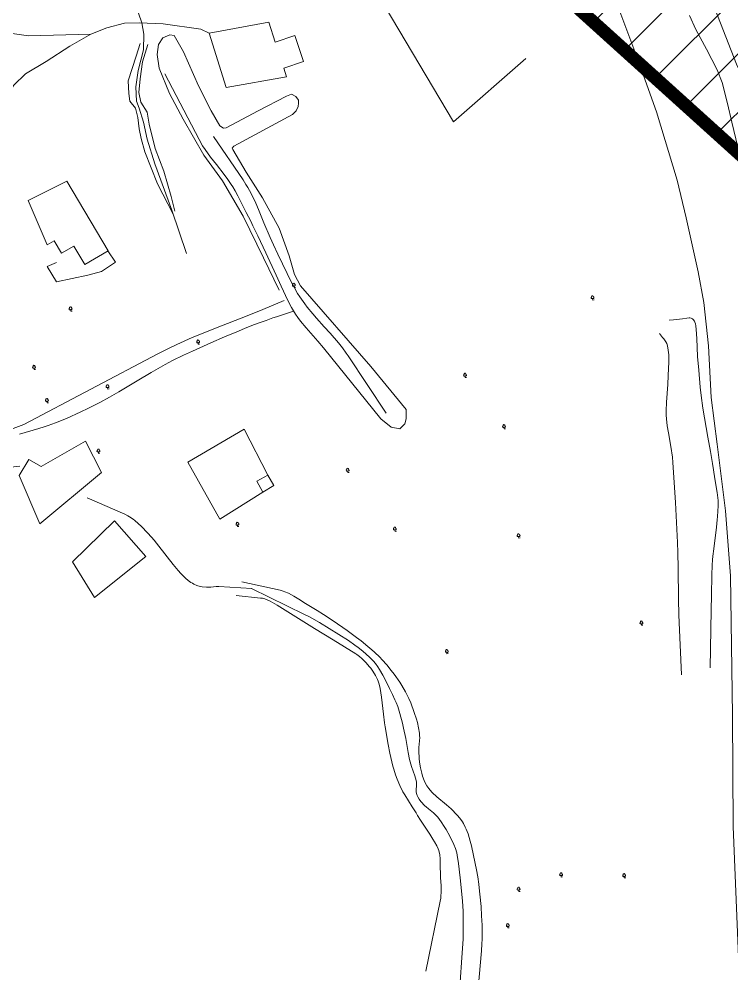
# Model space of a CAD drawing. Header units: millimetres. Extents: x 10 to 1007146, y 455139 to 1110758.
# Drawn here: x 503365.99 to 503376.89, y 555417.93 to 555432.54 of the extents above; entities that cross this region are included whole.
import ezdxf

# ---------------------------------------------------------------- set-up
doc = ezdxf.new("R2010")
doc.units = ezdxf.units.MM
doc.header["$LTSCALE"] = 10
for name, color, linetype, lineweight in [('Hceau', 152, 'Continuous', 0), ('OACCIDENT', 5, 'Continuous', 0), ('PBDUR', 1, 'Continuous', 0), ('PCLOTURE GRILLAGE', 30, 'Continuous', 0), ('PISTE', 1, 'Continuous', 0), ('PMUR', 4, 'Continuous', 0), ('Varbre', 70, 'Continuous', 0), ('Vjardin', 70, 'Continuous', 0)]:
    doc.layers.add(name, color=color, linetype=linetype, lineweight=lineweight)
doc.layers.add('projet', color=7, linetype='Continuous')

# ---------------------------------------------------------------- blocks, each defined once
blk = doc.blocks.new('A_I_B_60')
at = {"color": 0, "linetype": 'ByBlock', "flags": 128}
blk.add_lwpolyline([(186.542538, 0.000518), (0, 0), (7.3e-05, 213.192155)], dxfattribs=at)
at = {"color": 0, "linetype": 'ByBlock', "lineweight": -2}
for centre, radius, start, end in [((-74.071781, 313.257725), 124.4980238706148, 111.637039, 306.510073), ((-0.000617, 461.873787), 124.4033794897658, 344.52592, 195.330408), ((74.375888, 312.909383), 124.3997082369691, 233.281948, 68.53724)]:
    blk.add_arc(centre, radius, start, end, dxfattribs=at)

msp = doc.modelspace()

# ---------------------------------------------------------------- hatches: boundary and pattern name
h = msp.add_hatch()
h.set_pattern_fill('ANSI31', color=1, scale=0.2)
h.set_pattern_definition([(45, (-656.5252562850364, 0), (-0.4490128060534576, 0.4490128060534577), [])])
h.paths.add_polyline_path([(503381.0537150031, 555441.0462450514), (503379.7400848144, 555440.2836322476), (503378.234033444, 555441.0132321514), (503377.1100943055, 555440.7945339994), (503375.7611828612, 555440.3095213785), (503374.3022979006, 555440.5014931817), (503371.20279663, 555443.1116188923), (503368.6646631878, 555442.7193108767), (503364.7783034579, 555443.129709454), (503364.2731276042, 555441.7404251533), (503363.7838572577, 555440.2136838682), (503364.722442965, 555440.2537169715), (503367.2553778017, 555435.4345902194), (503369.9938608582, 555436.0491077844), (503372.4833287098, 555436.0900429533), (503372.0166994567, 555435.6369996949), (503371.7290892639, 555434.7604018523), (503371.8833602073, 555434.4692664277), (503373.9695070072, 555433.2196531998), (503377.4141700892, 555430.1084417305), (503377.8372471891, 555430.3776534654), (503380.9034493396, 555431.4031154957), (503381.8769155029, 555432.0160430123), (503382.5646190037, 555432.4772745388), (503383.2621966312, 555432.6283303774), (503383.9385127028, 555432.6955440443), (503384.3043247949, 555432.6544912488), (503384.888702206, 555431.7629605278), (503385.0761326125, 555431.1287418209), (503385.0987223915, 555429.9442299722), (503385.8853989788, 555430.1294332957), (503386.9175191481, 555430.7527754023), (503387.9668867984, 555431.2552272504), (503390.0126635783, 555432.4235544011), (503390.5472276141, 555433.0174191499), (503391.8846398325, 555433.5855684755), (503391.7618985902, 555433.87449892), (503390.8315684777, 555435.6620560468), (503392.1187882217, 555436.3382517428), (503392.7100850375, 555435.2034861862), (503392.3849839283, 555436.2026048704), (503392.0799017501, 555438.3848983842), (503392.9674976328, 555439.1924771643), (503395.7313452869, 555441.861034099), (503397.5653001893, 555443.5233214771), (503399.1296720961, 555444.2383803672), (503400.0672620885, 555445.5899750611), (503400.2569778892, 555447.274859935), (503400.6819281258, 555448.2328462132), (503401.2929105728, 555449.2758066201), (503401.3394244935, 555449.9526910653), (503400.1222899755, 555450.5727270712), (503400.6318798877, 555452.7917980569), (503400.753688171, 555455.4439222892), (503400.6705911985, 555457.4320226872), (503399.7867193814, 555457.6946704523), (503398.9093771489, 555457.4697226917), (503398.2265909911, 555457.1114732539), (503397.1083221083, 555455.9319113765), (503396.0582065696, 555454.9626836627), (503394.9245841904, 555454.0209859823), (503393.2125027269, 555452.6932865483), (503392.2601021306, 555451.7992877264), (503391.5401479176, 555451.5076377522), (503390.6643448451, 555451.6484990643), (503388.8782391023, 555452.2326718664), (503386.792056552, 555452.4852653968), (503383.5261751465, 555452.7189634251), (503381.3527829763, 555453.1151650066), (503380.669747259, 555453.0930612942), (503380.905017931, 555450.4270842037), (503380.7949981812, 555448.7793683857), (503380.0140753867, 555445.0752132002), (503380.2395701234, 555442.8992939935)])

# ---------------------------------------------------------------- linework, layer by layer
at = {"layer": 'Hceau', "color": 0}
for points in [[(503367.7222353854, 555432.8980976442, 7.789146795219321), (503367.8626734567, 555432.481995876, 7.766123330380839), (503367.8938851724, 555432.3094893396, 7.698961343716454), (503367.8897885847, 555432.0683404427, 7.631799357052068), (503367.8088268456, 555431.7501857976, 7.581427867053781), (503367.7735631447, 555431.5006855006, 7.514265880389395), (503367.7819280114, 555431.2844969651, 7.4974753837233), (503367.8235130729, 555431.1785250198, 7.4974753837233), (503367.8879827079, 555430.962401553, 7.463894390391107), (503367.9462295861, 555430.7005367159, 7.447103893725012), (503368.0626872141, 555430.3244039001, 7.413522900392819), (503368.3226055733, 555429.6137460632, 7.363151410394531), (503368.5451080515, 555428.9550155753, 7.346360913728434)], [(503365.7691579926, 555425.6761131978, 7.119618800586784), (503365.9988073953, 555425.7015598416, 7.113748395205738)], [(503367.02484278, 555425.2133348929, 7.092615092545278), (503367.6031272677, 555424.9632607908, 7.01982269266553), (503367.6475153907, 555424.9415180269, 7.014975612087961), (503367.675955285, 555424.924894698, 7.012618226356042), (503367.7304019046, 555424.887278967, 7.009554856207634), (503367.7565564733, 555424.8666146626, 7.008650520057198), (503367.8070973445, 555424.8223939233, 7.007601002078923), (503367.8557728908, 555424.775410669, 7.006902517417614), (503367.9498921566, 555424.6784072963, 7.003385691922578), (503368.0107928581, 555424.6124517149, 6.998974268765171), (503368.0497542875, 555424.5673391871, 6.996003358285072), (503368.1247817243, 555424.4750819243, 6.990015531364008), (503368.343309736, 555424.1933983031, 6.972104772760351), (503368.420119581, 555424.1020684597, 6.966307350071481), (503368.4603063321, 555424.0575933928, 6.963467293528733), (503368.5322907976, 555423.9854993811, 6.958663532432563), (503368.571186703, 555423.95264212, 6.956320250717843), (503368.6136974217, 555423.9221485653, 6.954026556936609), (503368.6367019431, 555423.9078438126, 6.95290058623018), (503368.6598968654, 555423.8950460774, 6.951862149979705), (503368.7070808701, 555423.8742449143, 6.950020456368724), (503368.7552190039, 555423.859548177, 6.948335474059959), (503368.7877793019, 555423.8529709171, 6.947206257190842), (503368.8538557293, 555423.8470845168, 6.944682085858704), (503368.9170358719, 555423.8504577422, 6.941589612182744), (503369.0012873736, 555423.8587851026, 6.937125690739093), (503369.0434341986, 555423.8588927601, 6.935289593960336), (503369.5440192787, 555423.8290820981, 6.916482782517931)], [(503369.5435242763, 555423.8293249628, 6.916504386290307), (503370.3507307001, 555423.4331819653, 6.881282289813971), (503370.4284190912, 555423.3937069516, 6.877740614383869), (503370.580664084, 555423.3092385443, 6.869932137940978), (503370.7298269927, 555423.2191793377, 6.86121775823463), (503371.0241568575, 555423.0307714867, 6.841363779483483), (503371.1248451783, 555422.962373018, 6.833119981430362), (503371.1736994257, 555422.9264509089, 6.828504497770141), (503371.2452373947, 555422.8702246661, 6.821160446465036), (503371.3489041021, 555422.7801632142, 6.809663881461115), (503371.4101721519, 555422.7175005012, 6.801435642601573), (503371.4378503885, 555422.6838303944, 6.797064516636166), (503371.47533728, 555422.6298822587, 6.790878785727732), (503371.5008490566, 555422.5879233017, 6.787659711706906), (503371.5488450337, 555422.5028753798, 6.782660285356254), (503371.5849266295, 555422.4348425965, 6.775141724822466), (503371.6550010949, 555422.2986234052, 6.75330848232432), (503371.6701865097, 555422.2681529482, 6.746888356082425), (503371.6996515404, 555422.2073137156, 6.729252401940869), (503371.7367197622, 555422.125880848, 6.702543199210887), (503371.754148751, 555422.0847921405, 6.690883430579373), (503371.7787184634, 555422.0223961667, 6.679341978981032), (503371.7911503399, 555421.9876473927, 6.676458826830174), (503371.8137126021, 555421.9161791361, 6.674271248987871), (503371.8521118697, 555421.7687326296, 6.674405125214622), (503371.8693665175, 555421.694681925, 6.671123478609555), (503371.9017925773, 555421.534635709, 6.657760705869522), (503371.9400554327, 555421.3207669945, 6.63944932601541), (503371.9616500946, 555421.2144026388, 6.631204968279068), (503371.9705498174, 555421.1780948772, 6.628482669086271), (503371.9922745906, 555421.1063524239, 6.622832107274908), (503372.0414617851, 555420.964337236, 6.612977876718221), (503372.0632308612, 555420.8929088803, 6.610071665618609), (503372.0678550687, 555420.8681003792, 6.609445827839541), (503372.0683398587, 555420.8169303702, 6.608315155794045), (503372.063069256, 555420.7474771971, 6.606974490603579), (503372.0634613081, 555420.7131303631, 6.606337347223423), (503372.0691682758, 555420.6795729767, 6.60569975609669), (503372.0747875139, 555420.6632162161, 6.605375475637746), (503372.0841213315, 555420.6429634487, 6.604965787519093), (503372.1067091043, 555420.605331627, 6.604193312735807), (503372.1334359521, 555420.5707100979, 6.603446471444101), (503372.1940854421, 555420.506555558, 6.601853165247131), (503372.2121962975, 555420.4895787274, 6.601228558771153), (503372.2504275019, 555420.4584651645, 6.599208438148931), (503372.327655068, 555420.3982442257, 6.592389593579543), (503372.3624957426, 555420.3637915574, 6.587764371431255), (503372.3906333421, 555420.3304506914, 6.583162208231722), (503372.443048007, 555420.2616648151, 6.573100111326309), (503372.4909865383, 555420.190093725, 6.562443071155693), (503372.5208564536, 555420.1408443316, 6.555332631627534), (503372.5766566174, 555420.0386934225, 6.541975567656366), (503372.6384295411, 555419.9139869523, 6.527325635441908), (503372.6642811407, 555419.8502729104, 6.520457538748964), (503372.6836798526, 555419.7846237746, 6.514236883607465), (503372.6902336388, 555419.7508323933, 6.511449661160893), (503372.7086344605, 555419.6204006315, 6.502505475523507), (503372.7190554762, 555419.5333205388, 6.497730594081603), (503372.7373396776, 555419.3587125235, 6.490316470437076), (503372.7685071653, 555419.0472157071, 6.479792187126768), (503372.7786722906, 555418.8913283633, 6.475053461221018), (503372.7823173556, 555418.7497582256, 6.471436228555918), (503372.782435727, 555418.6552944523, 6.469505769185896), (503372.7779859172, 555418.4662253957, 6.466357662997647), (503372.7624667643, 555418.1824682853, 6.461946127903595), (503372.7333069428, 555417.8043965694, 6.45252296536465)]]:
    msp.add_polyline3d(points, dxfattribs=at)
at = {"layer": 'OACCIDENT', "color": 0}
for points in [[(503377.4109522257, 555428.393209955, 7.989920278470611), (503377.385846306, 555428.9613894904, 8.023501271802806), (503377.3524053849, 555429.5878365616, 8.0402917684689), (503377.325234434, 555430.0977353416, 8.09066325846719), (503377.3293421454, 555430.3017141094, 8.14103474846548), (503377.4145222163, 555430.6931200814, 8.107453755133287), (503377.4249104667, 555430.7389234473, 8.107453755133287), (503377.4269792977, 555430.7826347533, 8.107453755133287), (503377.4186438014, 555430.8429835271, 8.107453755133287), (503377.1990670293, 555431.3623168484, 8.15718340041235), (503376.963900757, 555431.8490525797, 8.173973897078447), (503376.6350448339, 555432.6832549965, 8.224345387076735), (503376.2229173491, 555433.7941714207, 8.257926380408929), (503375.9793546896, 555434.5785311613, 8.325088367073313), (503375.7066233249, 555435.552257268, 8.392250353737696), (503375.4172875258, 555436.3865107254, 8.442621843735985), (503374.9843322284, 555437.6056311306, 8.492993333734274), (503374.7907693916, 555438.0799323127, 8.526574327066466), (503374.6326683, 555438.1588203427, 8.509783830400371), (503374.518226479, 555438.3189377517, 8.476202837068177), (503374.4869910341, 555438.456267412, 8.476202837068177), (503374.193434443, 555439.527790638, 8.543364823732563), (503374.0935447972, 555439.7191473184, 8.543364823732563), (503373.7828057993, 555440.1244148221, 8.57250215615375)], [(503368.3431584329, 555429.5528982021, 7.361600528185805), (503368.1032319936, 555430.0199263397, 7.445553011516286), (503367.9112623153, 555430.5078788771, 7.51271499818067), (503367.852822821, 555430.7122630012, 7.529505494846767), (503367.8235910677, 555430.8624403431, 7.546295991512862), (503367.8006105482, 555431.0314024749, 7.546295991512862), (503367.7651239827, 555431.1773991768, 7.563086488178959), (503367.6816852253, 555431.2836947788, 7.579876984845055), (503367.6649731776, 555431.4025933894, 7.59666748151115), (503367.6565845785, 555431.5924372979, 7.613457978177247), (503367.7774377728, 555431.9702144632, 7.647038971509439), (503367.8399477922, 555432.1664077988, 7.647038971509439)], [(503367.9546440914, 555432.1477774327, 7.647038971509439), (503367.8754678436, 555431.886887025, 7.647038971509439), (503367.8379975063, 555431.6260498398, 7.613457978177247), (503367.8151112134, 555431.4173892302, 7.59666748151115), (503367.8485136137, 555431.2672172441, 7.563086488178959), (503367.9444750479, 555431.1171250361, 7.546295991512862), (503367.9737150607, 555430.9335667322, 7.529505494846767), (503368.067647511, 555430.5581500449, 7.495924501514574), (503368.2011927282, 555430.214078645, 7.462343508182381), (503368.3138965009, 555429.824081741, 7.411972018184094), (503368.3660842665, 555429.6029989903, 7.3783910248519)], [(503368.2147288015, 555431.7006273135, 7.595144247653603), (503368.7404160689, 555430.6944421188, 7.508251188673667), (503368.7933141915, 555430.6021747697, 7.501149256330485), (503368.8321215853, 555430.5425549052, 7.49741941540108), (503368.915891063, 555430.4266917675, 7.491748257247138), (503369.0043914426, 555430.3136070351, 7.487538991669592), (503369.1225422973, 555430.1635745058, 7.482286028819282), (503369.1789019427, 555430.0874996167, 7.479075350046791), (503369.2318033098, 555430.0099016771, 7.475037571408529), (503369.2565710843, 555429.9703401224, 7.472605971681344), (503369.2911843919, 555429.9098291455, 7.468327305384245), (503369.3312602066, 555429.8346854444, 7.459772883142803), (503369.3577251995, 555429.784410563, 7.451364538222355), (503369.4100887077, 555429.6834196146, 7.429849307731065), (503369.4617554565, 555429.5818233715, 7.404728038239119), (503369.5296816505, 555429.445384956, 7.371137418355503), (503369.5632786358, 555429.3767334209, 7.356428159719493), (503369.6132749902, 555429.2731988672, 7.339630275234862), (503369.6381123341, 555429.2211752991, 7.33446495877715), (503369.6783556925, 555429.1361097705, 7.329426914284165), (503369.7582179793, 555428.9651356705, 7.325268915689772), (503369.9172074426, 555428.6220162212, 7.323334538537194), (503369.9973421766, 555428.4511290048, 7.315677288500942), (503370.0991740366, 555428.2333857595, 7.296104718473921), (503370.1537705731, 555428.1264802495, 7.28567546937474), (503370.2146688737, 555428.0230951807, 7.276797886040798), (503370.2483831874, 555427.9732409515, 7.273404974411158), (503370.2889781516, 555427.9187709809, 7.270094895898404), (503370.3755844574, 555427.8143960059, 7.26379095989344), (503370.557476528, 555427.6129222654, 7.254338134143716), (503370.6453410372, 555427.5095470928, 7.252268873334587), (503371.5191146549, 555426.4214825508, 7.242875038196484)], [(503371.6029465282, 555426.5086231276, 7.325071123639048), (503371.0196864274, 555427.387510354, 7.383782677204673), (503370.9919943393, 555427.4281281434, 7.386532400875359), (503370.9338028216, 555427.5075143144, 7.392117591686368), (503370.8724698494, 555427.5848144178, 7.397823450200085), (503370.7432681512, 555427.7349809862, 7.40962660967313), (503370.6546109594, 555427.8332719359, 7.417809402255028), (503370.5366647288, 555427.9642107758, 7.429145450110823), (503370.4789458123, 555428.0303514077, 7.435007796053466), (503370.3953618337, 555428.1313021358, 7.444058657313003), (503370.355381065, 555428.1828534054, 7.448704811613801), (503370.2801119197, 555428.2887830392, 7.458249313475321), (503370.2452514562, 555428.343431875, 7.463152138501821), (503370.1970304194, 555428.4278902095, 7.470675736184609), (503370.159415427, 555428.5000119212, 7.477965050470584), (503370.0863902646, 555428.6456360278, 7.496889283453008), (503369.9455055567, 555428.9402782191, 7.541033066301198), (503369.8755589334, 555429.0880796168, 7.559917337901555), (503369.8252626177, 555429.1985591447, 7.572017129482367), (503369.7316370663, 555429.4235037896, 7.596055859685928), (503369.6492156665, 555429.6240043421, 7.616275759327753), (503369.6058755161, 555429.7231003329, 7.625646983263677), (503369.5356192084, 555429.8688568483, 7.638422872176911), (503369.4839440471, 555429.963353733, 7.645900911645412), (503369.456310631, 555430.009607313, 7.64928039087772), (503369.4122926211, 555430.0775635968, 7.653855801219231), (503368.959573961, 555430.7421857404, 7.696128115309016)], [(503366.0570551613, 555426.3392268368, 7.315677288500942), (503368.1065294452, 555427.4194944953, 7.306283453362841), (503368.2796687171, 555427.5069244243, 7.306218977855642), (503368.3965594889, 555427.562131107, 7.306952498686663), (503368.6331815476, 555427.6665445493, 7.310170005594463), (503368.7526130208, 555427.7163700719, 7.312603844054538), (503368.9929669853, 555427.8128051792, 7.318995650325387), (503369.4754417074, 555428.001473763, 7.337172706206169), (503369.7151635085, 555428.0986564469, 7.348555767452625), (503370.0407677799, 555428.2342510442, 7.364995006928468)], [(503370.1839366542, 555428.0730791485, 7.280849320949682), (503369.9227142371, 555427.9853297377, 7.224087255983634), (503369.8697449539, 555427.9673241507, 7.213167500508516), (503369.7638772239, 555427.9301054099, 7.194710938826566), (503369.6581021813, 555427.8913691511, 7.180380361858697), (503369.5876359554, 555427.8647570976, 7.172890904852461), (503369.4468216178, 555427.8097899223, 7.162250767115157), (503369.3413116022, 555427.7671692582, 7.157528383959495), (503369.1305409794, 555427.6788226027, 7.154460088598734), (503368.9200884045, 555427.5870773512, 7.156816019154276), (503368.6399488246, 555427.4610020741, 7.162011446569343), (503368.5000661581, 555427.396951647, 7.163027271617642), (503368.3314199598, 555427.3147450251, 7.162923506348244), (503368.2212687944, 555427.2564384363, 7.162888134368601), (503368.0050387388, 555427.1337053219, 7.163199989860013), (503367.7921659159, 555427.0061971348, 7.164467896231591), (503367.5092591806, 555426.8357789519, 7.168570933933564), (503367.3665438135, 555426.753103394, 7.172013209623404), (503367.2220045229, 555426.6737215443, 7.176594216797137), (503367.1488205679, 555426.6356418217, 7.179361290647709), (503367.0376428904, 555426.580959551, 7.184163484630856), (503366.9284749996, 555426.5296754948, 7.1906943162141), (503366.7084689366, 555426.4310140673, 7.209317663496268), (503366.5411455274, 555426.3630142095, 7.223923940419394), (503366.428084273, 555426.3217639684, 7.231952372368611), (503366.3710181965, 555426.3026091508, 7.235051338369951), (503366.2846734256, 555426.2759450648, 7.23817806465911), (503365.9917256428, 555426.1904188659, 7.24522346899685)], [(503376.5610812307, 555422.6138661179, 8.047181356997578), (503376.5742057891, 555423.498820996, 8.114343343661963), (503376.578813996, 555423.7273512022, 8.126656262613789), (503376.5878137936, 555424.0323143236, 8.138254466090862), (503376.5930151578, 555424.1846069889, 8.147924336994155), (503376.5975604186, 555424.2686100793, 8.156289586306494), (503376.6021498197, 555424.3242919707, 8.163399354214784), (503376.6141386117, 555424.4350789348, 8.18043308920925), (503376.6576707927, 555424.7658810159, 8.240207481213842), (503376.6691800409, 555424.8767609627, 8.257897164944728), (503376.6734396718, 555424.9325068566, 8.265457813656829), (503376.6810729993, 555425.0946905416, 8.284241230340545), (503376.6802011813, 555425.1759825604, 8.291705389665138), (503376.6739891095, 555425.2570200748, 8.297195546265016), (503376.6683615469, 555425.2973524327, 8.29903880698902), (503376.6338084943, 555425.5068461632, 8.301962032458587), (503376.6104847936, 555425.64629315, 8.298839000078692), (503376.5948427218, 555425.7391698186, 8.294740999525722), (503376.5634155379, 555425.9247294945, 8.282248310322924), (503376.5255563473, 555426.1456447637, 8.260291825579248), (503376.4749961564, 555426.4397642848, 8.227800087734108), (503376.4500546776, 555426.5874481179, 8.21508632365854), (503376.4229096986, 555426.7809008858, 8.202019511406405), (503376.4089253021, 555426.9103262268, 8.194153611464918), (503376.3841452147, 555427.1696179593, 8.181505330326347), (503376.368439064, 555427.3759586433, 8.173579096533505), (503376.3541593876, 555427.6517544453, 8.165907406670122), (503376.3455857016, 555427.7895912313, 8.16471483366025), (503376.3418000995, 555427.8469393313, 8.16471483366025), (503376.3367724274, 555427.8752654105, 8.16471483366025), (503376.3265875108, 555427.9034282279, 8.16471483366025), (503376.3188422134, 555427.9174644913, 8.16471483366025), (503376.2991393726, 555427.9420591604, 8.165741180753127), (503376.2875583164, 555427.9520383229, 8.166537945788257), (503376.2688195073, 555427.9630123909, 8.167175984661569), (503376.2492872993, 555427.9680231975, 8.166173256200668), (503376.2395217334, 555427.9678810752, 8.16471483366025), (503376.2051877056, 555427.9639655943, 8.156814793042209), (503376.136519426, 555427.9561344085, 8.13424321643733), (503375.9991830908, 555427.940472037, 8.07555707248999), (503375.9305149231, 555427.9326409631, 8.047181356997578)], [(503376.123337513, 555422.5101365752, 7.828904900338327), (503376.0845881619, 555423.3072733036, 7.812114403672232), (503376.0796207427, 555423.4260157646, 7.809639820273582), (503376.0735435663, 555423.6636387752, 7.804946316772187), (503376.0678287973, 555424.13914084, 7.797520439779993), (503376.0630539971, 555424.3768505892, 7.795323907006135), (503376.0581271215, 555424.5304550496, 7.794843362991551), (503376.0450930336, 555424.8375690291, 7.796572448338225), (503376.0287128341, 555425.1445452946, 7.800854584671302), (503375.9902046361, 555425.758029939, 7.812114403672232), (503375.9829163316, 555425.8385657831, 7.81351540271405), (503375.9593570925, 555425.9988315128, 7.816469074950905), (503375.9210709107, 555426.2118059637, 7.821107505623236), (503375.9043169297, 555426.3184226585, 7.823901556205118), (503375.8923173195, 555426.4253833622, 7.827115928886875), (503375.8888412794, 555426.4790531357, 7.828904900338327), (503375.8872482015, 555426.5463787642, 7.831556903318414), (503375.8913831448, 555426.6810996454, 7.838448394770047), (503375.91209545, 555426.9506854137, 7.854950318766776), (503375.9190481693, 555427.0854737841, 7.862485893670519), (503375.9276092048, 555427.2977630687, 7.87026616207901), (503375.925922264, 555427.4039603688, 7.873309831377996), (503375.9188010485, 555427.4746677406, 7.87561919628945), (503375.912821941, 555427.5099762431, 7.876955048204207), (503375.9002490934, 555427.562865459, 7.879276390336616), (503375.8955995342, 555427.5766607354, 7.880392062871754), (503375.8829891543, 555427.6021568127, 7.884540434914725), (503375.8493418731, 555427.6478456607, 7.894184112643219), (503375.8310578075, 555427.6697953753, 7.896066887002713), (503375.7831453464, 555427.7283270796, 7.896066887002713)], [(503369.3926481638, 555423.9327452441, 6.956362674706085), (503369.980802624, 555423.8018634908, 6.944620408767618), (503370.0244600504, 555423.7900374742, 6.942979305623474), (503370.0528164836, 555423.7801661573, 6.941143432718004), (503370.1080227651, 555423.7564165244, 6.936109865690796), (503370.1880324396, 555423.7133174035, 6.926548909142543), (503370.292192386, 555423.649018208, 6.913952902416928), (503370.3443523846, 555423.6169909632, 6.909393387078926), (503370.5452353026, 555423.494463, 6.895462200058422), (503370.6440875246, 555423.4319505795, 6.888569925050279), (503370.7905097723, 555423.3360865768, 6.878402719635735), (503371.0062754066, 555423.1863059762, 6.863725474880034), (503371.1477684218, 555423.0815264028, 6.854462045932704), (503371.2178681789, 555423.0274182272, 6.850022302804254), (503371.3222645503, 555422.9438822898, 6.843636541112205), (503371.3851004587, 555422.8905055128, 6.839795882904801), (503371.4255666728, 555422.8539149488, 6.837233205366978), (503371.5032848038, 555422.7782798117, 6.832130125683575), (503371.5406273908, 555422.7392178955, 6.829602148505526), (503371.6125062826, 555422.6585620658, 6.824624102053962), (503371.6809459596, 555422.5744719808, 6.819791125493593), (503371.7248408622, 555422.5164696537, 6.816674137692499), (503371.8089587251, 555422.3957107697, 6.810758062160522), (503371.8401223767, 555422.346820232, 6.808554589314708), (503371.8967596989, 555422.2478046204, 6.804285549569031), (503371.9468152063, 555422.1465396986, 6.800143781788083), (503371.9771244241, 555422.0774224797, 6.79741980354562), (503372.0320042363, 555421.9343653729, 6.791970391884316), (503372.065954594, 555421.8292434508, 6.788409911097948), (503372.0802911012, 555421.7765406324, 6.786796232431692), (503372.097948572, 555421.6971137533, 6.784372468269619), (503372.1104033896, 555421.6170310877, 6.781719569796376), (503372.1144739155, 555421.5766706266, 6.780228014009205), (503372.1155948135, 555421.5507677891, 6.778795336897008), (503372.1131996375, 555421.4989175448, 6.773902586168507), (503372.1023815018, 555421.3951570453, 6.761350122797579), (503372.1011135271, 555421.3433144988, 6.756743370195625), (503372.1082513753, 555421.2292622372, 6.749752143193795), (503372.1143979104, 555421.1723685565, 6.746466019122951), (503372.1275308966, 555421.0871523044, 6.741829603310219), (503372.1460967198, 555421.0020411281, 6.737577577934498), (503372.1576760099, 555420.9595095579, 6.735607269119054), (503372.1820849075, 555420.8907541152, 6.732872880768658), (503372.1972184429, 555420.8580452572, 6.731690941740008), (503372.2238191806, 555420.811150537, 6.72984857650916), (503372.2553557828, 555420.7669464793, 6.727601560308659), (503372.2730648739, 555420.7458843783, 6.72621343398095), (503372.3068494205, 555420.7100429434, 6.723415801426445), (503372.3783618051, 555420.6443859243, 6.717294322151921), (503372.5264179122, 555420.5217324732, 6.704234226098453), (503372.5968237037, 555420.4559107107, 6.698031816629996), (503372.6875629704, 555420.3627809831, 6.691143459404408), (503372.7300424174, 555420.3137859778, 6.687796665672278), (503372.7681982836, 555420.2607622661, 6.683895897486811), (503372.785092939, 555420.2321751618, 6.6815926890908), (503372.811530867, 555420.1801250752, 6.677069665098887), (503372.8273026241, 555420.1450237321, 6.673840964526641), (503372.8549650258, 555420.0739460764, 6.666985628611164), (503372.8886446438, 555419.9654351398, 6.656091058881044), (503372.9073579983, 555419.8920594127, 6.648717568238451), (503372.9403440928, 555419.7435276025, 6.634623401463641), (503372.985451328, 555419.525085008, 6.615839648969989), (503373.0049288327, 555419.4156274573, 6.606601853514237), (503373.0208331427, 555419.3055572282, 6.59718876527329), (503373.0270885877, 555419.2501856702, 6.592351087373854), (503373.036555303, 555419.1548459235, 6.583283323681007), (503373.0534812625, 555418.9641593368, 6.562135245383481), (503373.0632315746, 555418.8211413173, 6.544889502384445), (503373.0693272673, 555418.6781232425, 6.527648796534408), (503373.0706864933, 555418.6066149714, 6.5193654848458), (503373.0693917925, 555418.4636017048, 6.504143220568319), (503373.0664833217, 555418.3920973613, 6.497472356242878), (503373.0589363535, 555418.2848443526, 6.489018788918077), (503372.9768359359, 555417.3653997696, 6.425610261815075)], [(503372.2106111185, 555417.974974156, 6.564169581959544), (503372.4292262, 555419.0455870725, 6.580608821435386), (503372.4369338584, 555419.0919803636, 6.581662704942795), (503372.4403166683, 555419.1231023674, 6.582710543871404), (503372.4435714788, 555419.1857166172, 6.585472468636332), (503372.4420169547, 555419.2802524797, 6.590739087757265), (503372.4344839278, 555419.406577109, 6.598343167887407), (503372.4311862806, 555419.4694850275, 6.601744922511958), (503372.4304932394, 555419.5652427444, 6.606453649396997), (503372.4305490488, 555419.6508210001, 6.610617356760256), (503372.4288251051, 555419.6933993293, 6.612696467994097), (503372.4219183738, 555419.7566030445, 6.61581748551439), (503372.4075536213, 555419.8185839534, 6.618947010219661), (503372.3967752708, 555419.8489656457, 6.62051714553123), (503372.3752137572, 555419.8936088094, 6.622881135525173), (503372.3400526408, 555419.9539991886, 6.628123352457616), (503372.3166106891, 555419.9929710506, 6.633478289591013), (503372.2697247347, 555420.0684576529, 6.647463430074137), (503372.1290594257, 555420.2854199712, 6.69659734853149), (503372.0821722124, 555420.3583376275, 6.708321928480136), (503372.0587295002, 555420.3955432411, 6.712122625305474), (503372.001173376, 555420.4875741597, 6.718766289026315), (503371.8860636937, 555420.6732136323, 6.728561864781316), (503371.8592335604, 555420.7191338146, 6.730180580596572), (503371.8112258996, 555420.8135226247, 6.732296518986433), (503371.7702075606, 555420.910873029, 6.734118847557926), (503371.7464204357, 555420.9771602043, 6.73588296907431), (503371.7187457455, 555421.066960718, 6.739768178066202), (503371.706510511, 555421.1123652039, 6.742652673456791), (503371.660382358, 555421.3110273959, 6.757259733936429), (503371.6340331712, 555421.4439669386, 6.76728522755911), (503371.5873645206, 555421.7108962267, 6.787273418346942), (503371.5772672343, 555421.7758901246, 6.792135834244799), (503371.5603998337, 555421.9063085712, 6.8022404670751), (503371.5297517542, 555422.1677108684, 6.821617259910998), (503371.5101299359, 555422.2980337344, 6.829545732436729), (503371.4940847781, 555422.3660346917, 6.832107066734819), (503371.4790578262, 555422.4102037435, 6.832932039804346), (503371.4672240191, 555422.4391992434, 6.833321579326999), (503371.4394457146, 555422.496261191, 6.834242705974103), (503371.3970346446, 555422.5659773536, 6.835657585159833), (503371.3654227849, 555422.6091874081, 6.836547033736557), (503371.3428858087, 555422.6368629169, 6.83721283289769), (503371.2943492478, 555422.6902288093, 6.838939567574831), (503371.2275895849, 555422.7573026377, 6.841933872813619), (503371.1927013652, 555422.7884606711, 6.843552812502163), (503371.1557311162, 555422.8167878914, 6.845182498108574), (503371.1362128639, 555422.8295981087, 6.84598497191257), (503370.7908794285, 555423.0425712604, 6.860075780588046), (503370.5056995229, 555423.2188155435, 6.875092864996271), (503369.935351238, 555423.5713432883, 6.916438791416665), (503369.8638945042, 555423.6147895067, 6.924741803954693), (503369.827163855, 555423.6350674932, 6.930111068978579), (503369.770453877, 555423.6609558967, 6.937882830202091), (503369.7313842094, 555423.6737844327, 6.941940309689775), (503369.7114224105, 555423.6785066337, 6.943391456348303), (503369.6809007397, 555423.6831345608, 6.944620408767618), (503369.3090611983, 555423.7197511822, 6.951665701168713)]]:
    msp.add_polyline3d(points, dxfattribs=at)
at = {"layer": 'PBDUR', "color": 0, "lineweight": 13, "extrusion": (-0.000817509495938716, 0.0001559632816013109, 0.9999996536767796), "elevation": -317.5990724560991, "flags": 128}
msp.add_lwpolyline([(503367.0856541154, 555425.6582971695), (503366.1402287501, 555424.8725551604), (503365.8262674975, 555425.6138866724), (503365.9741907495, 555425.8602020256), (503366.1582503864, 555425.7506887699), (503366.8374359613, 555426.1400772518)], close=True, dxfattribs=at)
at = {"layer": 'PBDUR', "color": 0, "lineweight": 13}
for points in [[(503370.0348060892, 555431.7887722143, 8.14599992220293), (503370.3372033099, 555431.8878730205, 8.062047438872451), (503370.2066453371, 555432.286259219, 8.062047438872451), (503369.9042481164, 555432.1871584128, 8.14599992220293), (503369.9042481164, 555432.1871584128, 8.19637141220122), (503369.8049752234, 555432.4900812748, 8.19637141220122), (503368.8941649616, 555432.324930087, 8.19637141220122), (503369.1545179947, 555431.4923774189, 8.19637141220122), (503370.0776722601, 555431.6579699088, 8.19637141220122), (503370.0348060892, 555431.7887722143, 8.19637141220122)], [(503366.7148538085, 555430.0579594137, 7.776608995548815), (503367.3466213627, 555428.9953851734, 7.692656512218334), (503366.9898857449, 555428.7832833063, 7.692656512218334), (503366.8215861748, 555429.0663475865, 7.692656512218334), (503366.6363019469, 555428.9561844117, 7.692656512218334), (503366.5226154492, 555429.1473945201, 7.692656512218334), (503366.415460681, 555429.0836841948, 7.692656512218334), (503366.1255960644, 555429.7630391233, 7.776608995548815)], [(503369.4298149357, 555426.2677477254, 7.438786217486561), (503369.7932071802, 555425.5631246882, 7.429919827817061), (503369.6233274506, 555425.4705268933, 7.429919827817061), (503369.7149244595, 555425.3001299398, 7.429919827817061), (503369.0574117971, 555424.8892492633, 7.429919827817061), (503368.5653104427, 555425.7607398541, 7.429398203053967)]]:
    msp.add_polyline3d(points, close=True, dxfattribs=at)
msp.add_3dface([(503367.9259906602, 555424.3165920933, 7.486138104564418), (503367.1377266527, 555423.692537003, 7.486138104564418), (503366.8005622817, 555424.237511733, 7.482415203706966), (503367.4475012765, 555424.8639921014, 7.482415203706966)], dxfattribs=at)
at = {"layer": 'PCLOTURE GRILLAGE', "color": 0, "linetype": 'Continuous', "lineweight": 0}
for points in [[(503369.2854103186, 555434.4368724662, 8.28662872702982), (503368.9592442545, 555435.9666086542, 8.387371707026396), (503370.1647963425, 555436.1611648382, 8.622438660351744), (503371.9306620121, 555436.3522362666, 8.756762633680513), (503372.1902138247, 555435.468123504, 8.639229157017839), (503370.4038063785, 555434.6479316379, 8.28662872702982), (503371.3794699981, 555433.0836941563, 8.219466740365434), (503372.6312531988, 555430.9675337379, 8.06835227037057), (503373.737008779, 555431.9363780669, 8.202676243699338)], [(503367.3434992557, 555428.9935289134, 7.698961343716454), (503367.4602924398, 555428.8184757537, 7.698961343716454), (503367.2476765728, 555428.6784473605, 7.682170847050357), (503367.0350392836, 555428.6239366595, 7.665380350384262), (503366.5597282633, 555428.519020852, 7.665380350384262), (503366.4137331769, 555428.7524377856, 7.665380350384262), (503366.5554847242, 555428.8151983975, 7.665380350384262)], [(503364.4915263928, 555427.8639093027, 7.648589853718165), (503365.1119621486, 555426.8643790416, 7.496508810798556), (503365.5765652753, 555426.1611318281, 7.404918890217888), (503366.0570551613, 555426.3392268368, 7.444842661570666)]]:
    msp.add_polyline3d(points, dxfattribs=at)
at = {"layer": 'PISTE', "color": 0}
for points in [[(503376.46112571, 555428.2040044066, 7.988326076780488), (503376.3756759854, 555428.6724547503, 7.988326076780488), (503376.190236949, 555429.4968812814, 8.038697566778778), (503376.0527287036, 555430.0756356136, 8.07227856011097), (503375.7381977716, 555431.1206372071, 8.139440546775354), (503375.4362063528, 555431.9615701884, 8.189812036773644), (503374.9322066639, 555433.3124499309, 8.256974023438026)], [(503361.7169315112, 555430.8712857182, 7.697180543640047), (503362.0248987027, 555431.1798182856, 7.697180543640047), (503362.332879098, 555431.4342130315, 7.713971040306144), (503362.9093241146, 555431.8201047094, 7.764342530304432), (503363.4899267696, 555432.2268236371, 7.831504516968816), (503364.0101958576, 555432.5272779528, 7.865085510301008), (503364.2911419197, 555432.6858585738, 7.881876006967105), (503364.4638864985, 555432.7235424846, 7.881876006967105), (503364.6845148959, 555432.7113096688, 7.865085510301008), (503364.9842578168, 555432.6075525281, 7.865085510301008), (503365.5504505877, 555432.3646010383, 7.814714020302721), (503366.1270101605, 555432.2840752254, 7.797923523636624), (503367.0828947036, 555432.3060739706, 7.764342530304432)], [(503365.2331757729, 555429.7823188431, 7.529275576979085), (503365.4599372399, 555430.2219354411, 7.59643756364347), (503365.620107056, 555430.6115001888, 7.630018556975663), (503365.7240297989, 555431.2050562187, 7.697180543640047), (503365.7801915339, 555431.3487957811, 7.697180543640047), (503365.9029483842, 555431.528011812, 7.697180543640047), (503366.0839856797, 555431.6989677899, 7.730761536972241), (503366.4003069933, 555431.8909057716, 7.747552033638336), (503366.7603267541, 555432.1245397988, 7.764342530304432), (503367.0828947036, 555432.3060739706, 7.764342530304432), (503367.3284719011, 555432.4063106216, 7.764342530304432), (503367.5969518177, 555432.4753409743, 7.764342530304432), (503367.8238192034, 555432.4839376942, 7.764342530304432), (503368.1901450257, 555432.4656302404, 7.781133026970527), (503368.7646233606, 555432.3851019178, 7.814714020302721), (503368.8941649616, 555432.324930087, 7.814714020302721)], [(503376.2436699746, 555432.592725544, 8.223393030105834), (503376.3406126595, 555432.3779953715, 8.214997781772786), (503376.5048128528, 555432.0807138168, 8.189812036773644), (503376.6679606839, 555431.7605950912, 8.173021540107547), (503376.7421658745, 555431.5696631507, 8.1646262917745), (503376.8238114201, 555431.2463933371, 8.139440546775354), (503376.8901188574, 555430.9625379307, 8.131045298442306), (503377.0120522995, 555430.4503636678, 8.097464305110114)], [(503381.3294450818, 555411.3809994294, 6.886834795124804), (503380.5762965963, 555411.9729312491, 7.058955631625333), (503378.9772780979, 555413.1587674029, 7.294558425667616), (503378.159562545, 555413.8634395638, 7.419959929068024), (503377.8119878978, 555414.2817069252, 7.478860655562755), (503377.551190219, 555414.7601994744, 7.532061232312636), (503377.3274337543, 555415.3612798081, 7.623262284990513), (503377.1460043358, 555416.2846991606, 7.723963512618716), (503377.0334899051, 555417.1925138783, 7.796164327332595), (503376.9107192192, 555420.1870893622, 7.84176496560818), (503376.8997687329, 555421.8885908969, 7.820864715041446), (503376.869249276, 555424.0234654098, 8.022267058361203), (503376.7937621629, 555425.0145320306, 8.103968048025404), (503376.6658046874, 555426.0386111388, 8.162868774520136), (503376.5776227136, 555426.7500686775, 8.13246834900308), (503376.5361068546, 555427.5427285123, 8.054567496480994), (503376.46112571, 555428.2040044066, 7.988326076780488)]]:
    msp.add_polyline3d(points, dxfattribs=at)
at = {"layer": 'PMUR', "color": 0, "extrusion": (0.08248562235964646, 0.03044040417427911, 0.9961272528636331), "elevation": 58435.54270162206, "flags": 128}
msp.add_lwpolyline([(346800.7247356818, -661961.6677820872), (346800.5438712502, -661961.6978064056), (346800.5051085976, -661961.5026484479)], dxfattribs=at)
at = {"layer": 'projet', "color": 1, "const_width": 0.2, "elevation": -0.3541890150082452, "flags": 128}
msp.add_lwpolyline([(503377.4141700892, 555430.1084417305), (503373.9695070072, 555433.2196531998), (503371.8833602073, 555434.4692664277), (503371.7290892639, 555434.7604018523), (503372.0166994567, 555435.6369996949), (503372.4833287098, 555436.0900429533), (503369.9938608582, 555436.0491077844), (503367.2553778017, 555435.4345902194), (503364.722442965, 555440.2537169715), (503363.7838572577, 555440.2136838682), (503364.2731276042, 555441.7404251533), (503364.7783034579, 555443.129709454), (503368.6646631878, 555442.7193108767), (503371.20279663, 555443.1116188923), (503374.3022979006, 555440.5014931817), (503375.7611828612, 555440.3095213785), (503377.1100943055, 555440.7945339994)], dxfattribs=at)
msp.add_lwpolyline([(503377.4141700892, 555430.1084417305), (503373.9695070072, 555433.2196531998), (503371.8833602073, 555434.4692664277), (503371.7290892639, 555434.7604018523), (503372.0166994567, 555435.6369996949), (503372.4833287098, 555436.0900429533), (503369.9938608582, 555436.0491077844), (503367.2553778017, 555435.4345902194), (503364.722442965, 555440.2537169715), (503363.7838572577, 555440.2136838682), (503364.2731276042, 555441.7404251533), (503364.7783034579, 555443.129709454), (503368.6646631878, 555442.7193108767), (503371.20279663, 555443.1116188923), (503374.3022979006, 555440.5014931817), (503375.7611828612, 555440.3095213785), (503377.1100943055, 555440.7945339994)], dxfattribs=at)
at = {"layer": 'Vjardin', "color": 0}
for points in [[(503369.965356487, 555428.3912937376, 7.344580113652029), (503369.7231854124, 555428.8857591664, 7.344580113652029), (503369.4142072067, 555429.5220998591, 7.394951603650317), (503369.0969055839, 555430.0665738473, 7.445323093648605), (503368.8130282914, 555430.4566043487, 7.462113590314702), (503368.4936378526, 555431.0094263002, 7.529275576979085), (503368.2848782773, 555431.4016393736, 7.613228060309566), (503368.1282855697, 555431.7876554789, 7.64680905364176), (503368.0969336925, 555431.9984678437, 7.663599550307855), (503368.1198489561, 555432.1488071131, 7.697180543640047), (503368.184508388, 555432.2511833766, 7.747552033638336), (503368.2909143053, 555432.297246049, 7.764342530304432), (503368.3556020524, 555432.2868895765, 7.781133026970527)], [(503368.3556020524, 555432.2868895765, 7.781133026970527), (503368.5017277182, 555432.0365570111, 7.781133026970527), (503368.7292986851, 555431.5170213595, 7.764342530304432), (503368.925536007, 555431.1352306458, 7.730761536972241), (503369.0549634973, 555430.9057533997, 7.713971040306144), (503369.1113104738, 555430.872422301, 7.713971040306144), (503369.1551284217, 555430.8766530486, 7.713971040306144), (503369.6454189052, 555431.1340526728, 7.747552033638336), (503370.0793785512, 555431.360066554, 7.781133026970527), (503370.1544894932, 555431.3893885008, 7.781133026970527), (503370.2212695236, 555431.3560706243, 7.781133026970527), (503370.2588431708, 555431.2976640587, 7.781133026970527), (503370.2630278495, 555431.2517411388, 7.781133026970527), (503370.2567810721, 555431.1995422533, 7.781133026970527), (503370.2254980491, 555431.1347857451, 7.781133026970527), (503370.1670863853, 555431.0804331303, 7.781133026970527), (503369.2720488069, 555430.5970565573, 7.680390046973952), (503369.2470172433, 555430.5657102573, 7.680390046973952), (503369.2532822529, 555430.5448417156, 7.680390046973952), (503369.4620303711, 555430.1985568064, 7.64680905364176), (503369.7104362707, 555429.8043060456, 7.630018556975663), (503369.9672057431, 555429.3411736946, 7.59643756364347), (503370.1175473748, 555428.9196597629, 7.562856570311279), (503370.1989968625, 555428.6337555057, 7.51248508031299), (503370.2887651974, 555428.4585069664, 7.495694583646893)], [(503370.2887651974, 555428.4585069664, 7.495694583646893), (503371.3672065566, 555427.2241928009, 7.394951603650317), (503371.9071663764, 555426.5671896872, 7.361370610318124), (503371.9090328037, 555426.42368929, 7.361370610318124), (503371.8864060213, 555426.3463261309, 7.361370610318124), (503371.8118691479, 555426.2693759692, 7.361370610318124), (503371.6783369881, 555426.2960828037, 7.29420862365374), (503371.5191146549, 555426.4214825508, 7.242875038196484)]]:
    msp.add_polyline3d(points, dxfattribs=at)

# ---------------------------------------------------------------- block references
at = {"layer": 'Varbre', "color": 0, "xscale": 0.000111936644440641, "yscale": 0.000111936644440641, "zscale": 0.000111936644440641, "rotation": 3.925803200956779}
for p in [(503370.191905092, 555428.4333868026, 7.475372709721984), (503374.7621224418, 555428.2405515161, 7.75249123807428), (503366.7752821248, 555428.0717219242, 7.435448826432562), (503368.7271307129, 555427.5660463895, 7.273404974411158), (503366.2166740232, 555427.1770680294, 7.357367755912927), (503372.81122219, 555427.057111661, 7.372040411266206), (503367.3405456525, 555426.8802822559, 7.271056543610793), (503366.4132629569, 555426.6690544477, 7.327419666376056), (503373.4074486909, 555426.270578754, 7.313328857700578), (503367.2016425899, 555425.8956884439, 7.106664260789024), (503371.0149272921, 555425.6023161716, 7.02681649421018), (503369.3290381219, 555424.7768856281, 6.972801914181928), (503371.7372648813, 555424.7027500987, 6.977498775782657), (503373.6303969814, 555424.600031924, 7.249920330597577), (503375.5089915855, 555423.2661445417, 7.738400429398802), (503372.5322397219, 555422.8305680401, 6.951665701168713), (503374.2808348862, 555419.4154454486, 7.087876478576173), (503375.246241415, 555419.402508711, 7.428403422094825), (503373.6313233971, 555419.1942928473, 6.843636541112205), (503373.4659358323, 555418.6383334307, 6.646365667402108)]:
    msp.add_blockref('A_I_B_60', p, dxfattribs=at)

doc.saveas('drawing.dxf')
